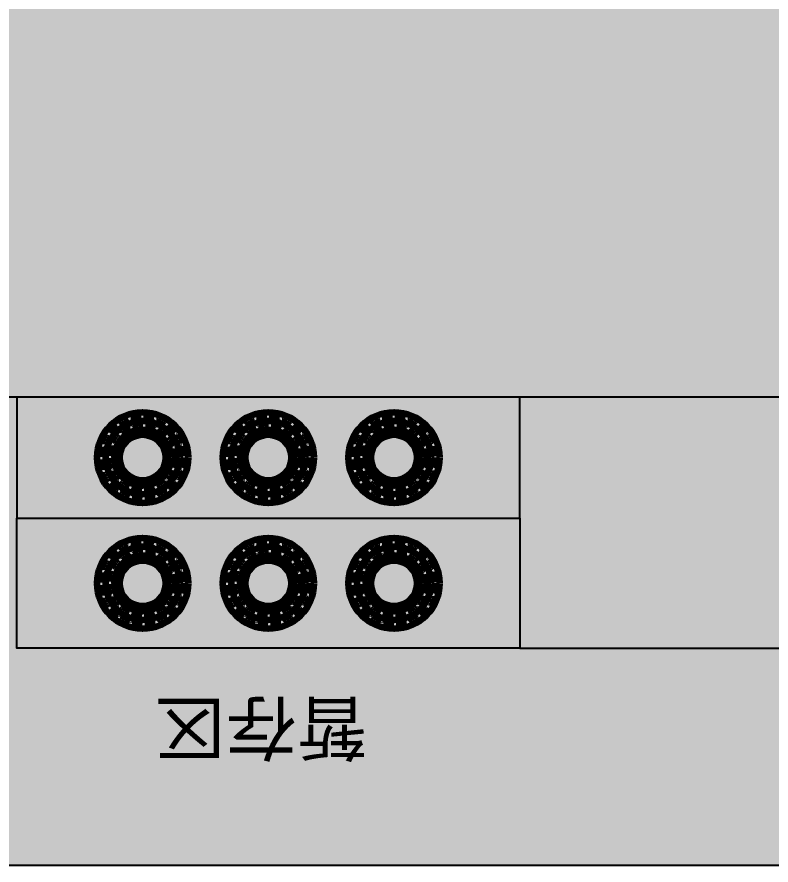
# Model space of a CAD drawing. Header units: millimetres. Extents: x 233 to 3133, y 287 to 3187.
# Drawn here: x 1393 to 2263, y 287 to 1265 of the extents above; entities that cross this region are included whole.
import ezdxf

# ---------------------------------------------------------------- set-up
doc = ezdxf.new("R2010")
doc.units = ezdxf.units.MM
doc.linetypes.add('ACAD_ISO02W100', pattern=[15, 12, -3])
doc.layers.add('2', color=7, linetype='Continuous')
doc.styles.get("Standard").update_dxf_attribs({"font": 'arial.ttf'})

# ---------------------------------------------------------------- blocks, each defined once
blk = doc.blocks.new('色环')
at = {"color": 1, "lineweight": 100}
for radius in [52.5, 42.5, 32.5, 26.5]:
    blk.add_circle((4616.61, 306.23), radius, dxfattribs=at)
at = {"color": 1, "linetype": 'ACAD_ISO02W100', "lineweight": 100}
for radius in [47.5, 37.5, 29]:
    blk.add_circle((4616.61, 306.23), radius, dxfattribs=at)
at = {"color": 3, "lineweight": 100}
for radius in [52.5, 42.5, 32.5, 26.5]:
    blk.add_circle((4761.61, 306.23), radius, dxfattribs=at)
at = {"color": 3, "linetype": 'ACAD_ISO02W100', "lineweight": 100}
for radius in [47.5, 37.5, 29]:
    blk.add_circle((4761.61, 306.23), radius, dxfattribs=at)
at = {"color": 5, "lineweight": 100}
for radius in [52.5, 42.5, 32.5, 26.5]:
    blk.add_circle((4906.61, 306.23), radius, dxfattribs=at)
at = {"color": 5, "linetype": 'ACAD_ISO02W100', "lineweight": 100}
for radius in [47.5, 37.5, 29]:
    blk.add_circle((4906.61, 306.23), radius, dxfattribs=at)

msp = doc.modelspace()

# ---------------------------------------------------------------- hatches: boundary and pattern name
h = msp.add_hatch(color=2)
h.dxf.hatch_style = 1
h.paths.add_polyline_path([(483.044, 2027.004), (633.044, 2027.004), (633.044, 2857.004), (983.044, 2857.004, -0.2781793), (850.379, 2937.004), (483.044, 2937.004)])
h.paths.add_polyline_path([(2583.044, 2857.004), (2583.044, 2937.004), (2181.044, 2937.004), (2181.044, 2917.004), (1985.044, 2917.004), (1985.044, 2937.004), (1115.709, 2937.004, -0.2781793), (983.044, 2857.004)])
h.paths.add_polyline_path([(2883.044, 827.004), (1973.044, 827.004), (1973.044, 687.004), (1973.044, 537.004), (2883.044, 537.004)])
h.paths.add_polyline_path([(633.044, 1447.004), (483.044, 1447.004), (483.044, 537.004), (1393.044, 537.004), (1393.044, 687.004), (1393.044, 827.004), (633.044, 827.004)])
at = {"true_color": 0xf8f6e7}
h = msp.add_hatch(color=7, dxfattribs=at)
h.dxf.hatch_style = 1
h.paths.add_polyline_path([(2583.044, 2637.004), (2583.044, 2857.004), (633.044, 2857.004), (633.044, 1447.004), (633.044, 827.004), (1393.044, 827.004), (2883.044, 827.004), (2883.044, 2637.004)])
h.paths.add_polyline_path([(2433.044, 2407.004), (2433.044, 1277.004), (1083.044, 1277.004), (1083.044, 2407.004)], flags=16)
at = {"true_color": 0xffffff}
h = msp.add_hatch(color=7, dxfattribs=at)
h.dxf.hatch_style = 1
h.paths.add_polyline_path([(1973.044, 827.004), (1393.044, 827.004), (1393.044, 687.004), (1973.044, 687.004)])
h.paths.add_polyline_path([(1973.044, 687.004), (1393.044, 687.004), (1393.044, 537.004), (1973.044, 537.004)])
h.paths.add_polyline_path([(633.044, 2027.004), (483.044, 2027.004), (483.044, 1447.004), (633.044, 1447.004)])
at = {"layer": '2'}
h = msp.add_hatch(color=253, dxfattribs=at)
h.dxf.hatch_style = 1
h.paths.add_polyline_path([(233.044, 287.004), (3133.044, 287.004), (3133.044, 3187.004), (233.044, 3187.004)])
h.paths.add_polyline_path([(483.044, 2937.004), (850.379, 2937.004, -0.1219792), (833.044, 3007.004, -1), (1133.044, 3007.004, -0.1219792), (1115.709, 2937.004), (2583.044, 2937.004), (2883.044, 2937.004), (2883.044, 2637.004), (2883.044, 537.004), (1973.044, 537.004), (1393.044, 537.004), (483.044, 537.004), (483.044, 1447.004)], flags=16)
h.paths.add_polyline_path([(610.544, 1882.004, -1), (505.544, 1882.004, -1)], flags=0)
h.paths.add_polyline_path([(958.044, 2907.004, -0.4142136), (983.044, 2932.004, -0.4142136), (908.044, 3007.004, -0.1316525), (918.092, 3044.504, -0.767327), (871.441, 3057.004, -1), (921.441, 3057.004, -0.1316525), (918.092, 3044.504, -0.5773503), (1047.996, 3044.504, -0.1316525), (1044.647, 3057.004, -1), (1094.647, 3057.004, -0.767327), (1047.996, 3044.504, -0.1316525), (1058.044, 3007.004, -0.4142136), (983.044, 2932.004, -0.4142136), (1008.044, 2907.004, -1)], flags=0)
h.paths.add_polyline_path([(1083.044, 2407.004), (2433.044, 2407.004), (2433.044, 1277.004), (1083.044, 1277.004)], flags=0)
h.paths.add_polyline_path([(1590.544, 757.004, -1), (1485.544, 757.004, -1)], flags=0)
h.paths.add_polyline_path([(1590.544, 612.004, -1), (1485.544, 612.004, -1)], flags=0)
h.paths.add_polyline_path([(2691.033, 718.228, -1), (2586.033, 718.228, -1)], flags=0)
h.paths.add_polyline_path([(2634.354, 612.092), (2642.754, 612.092), (2642.754, 616.918), (2634.354, 616.918)], flags=8)
h.paths.add_polyline_path([(2634.326, 623.814), (2642.727, 623.814), (2642.727, 628.639), (2634.326, 628.639)], flags=8)
h.paths.add_polyline_path([(2634.326, 617.987), (2642.727, 617.987), (2642.727, 622.813), (2634.326, 622.813)], flags=8)
h.paths.add_polyline_path([(2634.186, 605.451), (2642.587, 605.451), (2642.587, 610.276), (2634.186, 610.276)], flags=8)
h.paths.add_polyline_path([(2634.326, 599.157), (2642.727, 599.157), (2642.727, 603.983), (2634.326, 603.983)], flags=8)
h.paths.add_polyline_path([(2634.34, 593.192), (2642.741, 593.192), (2642.741, 598.018), (2634.34, 598.018)], flags=8)
h.paths.add_polyline_path([(2630.785, 585.994), (2646.337, 585.994), (2646.337, 590.819), (2630.785, 590.819)], flags=8)
h.paths.add_polyline_path([(415.823, 1554.077), (415.823, 1927.317), (300.013, 1927.317), (300.013, 1554.077)], flags=24)
h.paths.add_polyline_path([(1818.684, 512.218), (1531.253, 512.218), (1531.253, 396.408), (1818.684, 396.408)], flags=24)
h.paths.add_polyline_path([(1883.226, 2978.701), (2256.466, 2978.701), (2256.466, 3094.511), (1883.226, 3094.511)], flags=24)
h.paths.add_polyline_path([(494.585, 2967.402), (782.015, 2967.402), (782.015, 3083.212), (494.585, 3083.212)], flags=24)
h.paths.add_polyline_path([(2920.419, 2939.596), (2920.419, 2652.165), (3036.229, 2652.165), (3036.229, 2939.596)], flags=24)

# ---------------------------------------------------------------- linework, layer by layer
for points in [[(233.044, 287.004), (3133.044, 287.004), (3133.044, 3187.004), (233.044, 3187.004)], [(1973.044, 537.004), (1393.044, 537.004), (1393.044, 687.004), (1973.044, 687.004)]]:
    msp.add_lwpolyline(points, close=True)
for points in [[(2583.044, 2857.004), (633.044, 2857.004), (633.044, 1447.004), (633.044, 827.004), (1393.044, 827.004), (2883.044, 827.004)], [(1973.044, 537.004), (2883.044, 537.004), (2883.044, 2637.004)], [(1393.044, 827.004), (1393.044, 687.004)], [(1973.044, 687.004), (1973.044, 827.004)]]:
    msp.add_lwpolyline(points)

# ---------------------------------------------------------------- block references
at = {"layer": '2', "rotation": 180}
for p in [(6444.654, 1063.232), (6444.654, 918.232)]:
    msp.add_blockref('色环', p, dxfattribs=at)

# ---------------------------------------------------------------- texts
at = {"color": 250, "insert": (1797.65, 414.76), "char_height": 60, "attachment_point": 1, "rotation": 180, "bg_fill": 1, "box_fill_scale": 1.5, "bg_fill_color": 253, "bg_fill_transparency": 0}
msp.add_mtext_dynamic_manual_height_columns('{\\fSimSun|b0|i0|c134|p2;暂存区}', width=262.58989, gutter_width=12.5, heights=[0], dxfattribs=at)

doc.saveas('drawing.dxf')
